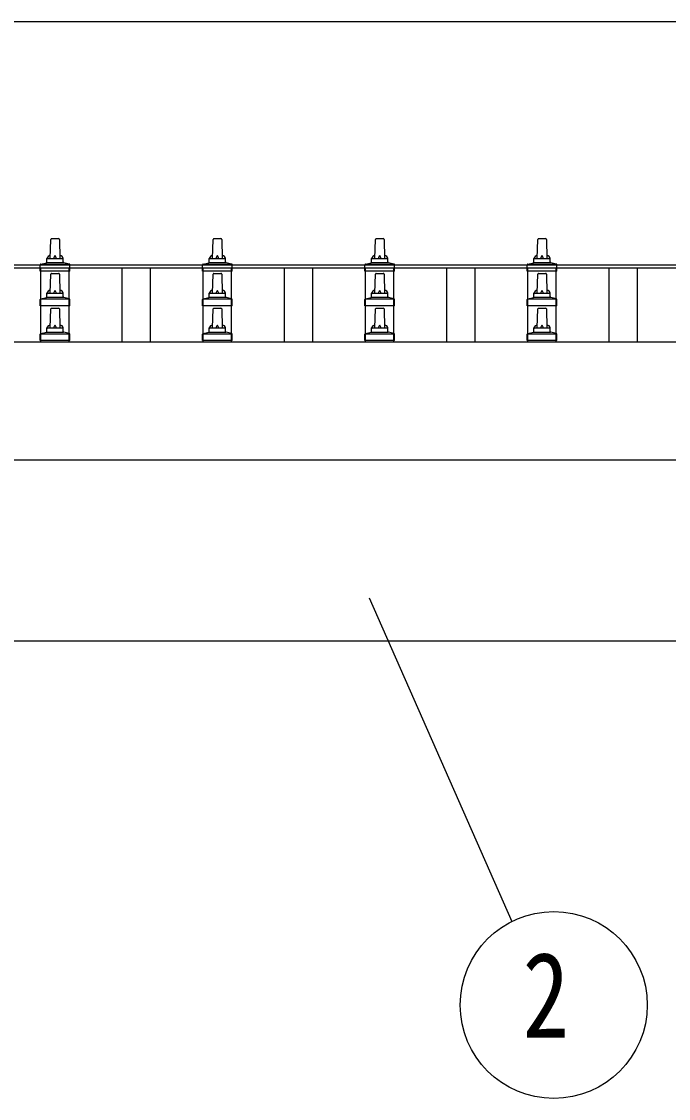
# Model space of a CAD drawing. Units: millimetres, scale not verified. Extents: x -16820 to 16820, y -11880 to 11880.
# Drawn here: x -13813 to -13016, y -2264 to -936 of the extents above; entities that cross this region are included whole.
import ezdxf
from ezdxf.enums import TextEntityAlignment as Align

# ---------------------------------------------------------------- set-up
doc = ezdxf.new("R2010")
doc.units = ezdxf.units.MM
doc.header["$LTSCALE"] = 50
for name, color, linetype in [('0-5_YKK_13', 4, 'Continuous'), ('0-6_YKK_A1', 4, 'Continuous'), ('0-7_YKK_D', 6, 'Continuous')]:
    doc.layers.add(name, color=color, linetype=linetype)
doc.styles.add('ＭＳ ゴシック', font='')
doc.styles.get('ＭＳ ゴシック').set_extended_font_data('MS Gothic')

msp = doc.modelspace()

# ---------------------------------------------------------------- linework, layer by layer
at = {"layer": '0-5_YKK_13'}
for p, q in [((-13777.42, -1227.88), (-13776.69, -1204.36)), ((-13775.69, -1203.38), (-13767.15, -1203.38)), ((-13766.15, -1204.36), (-13765.42, -1227.88)), ((-13577.42, -1227.88), (-13576.69, -1204.36)), ((-13575.69, -1203.38), (-13567.15, -1203.38)), ((-13566.15, -1204.36), (-13565.42, -1227.88)), ((-13377.42, -1227.88), (-13376.69, -1204.36)), ((-13375.69, -1203.38), (-13367.15, -1203.38)), ((-13366.15, -1204.36), (-13365.42, -1227.88)), ((-13177.42, -1227.88), (-13176.69, -1204.36)), ((-13175.69, -1203.38), (-13167.15, -1203.38)), ((-13166.15, -1204.36), (-13165.42, -1227.88)), ((-13789.29, -1234.88), (-13753.55, -1234.88)), ((-13788.91, -1234.7), (-13782.19, -1233.07)), ((-13781.8, -1232.88), (-13761.04, -1232.88)), ((-13781.42, -1232.1), (-13781.42, -1227.88)), ((-13780.42, -1227.88), (-13762.42, -1227.88)), ((-13761.42, -1232.1), (-13761.42, -1227.88)), ((-13753.94, -1234.7), (-13760.66, -1233.07)), ((-13589.29, -1234.88), (-13553.55, -1234.88)), ((-13588.91, -1234.7), (-13582.19, -1233.07)), ((-13581.8, -1232.88), (-13561.04, -1232.88)), ((-13581.42, -1232.1), (-13581.42, -1227.88)), ((-13580.42, -1227.88), (-13562.42, -1227.88)), ((-13561.42, -1232.1), (-13561.42, -1227.88)), ((-13553.94, -1234.7), (-13560.66, -1233.07)), ((-13389.29, -1234.88), (-13353.55, -1234.88)), ((-13388.91, -1234.7), (-13382.19, -1233.07)), ((-13381.8, -1232.88), (-13361.04, -1232.88)), ((-13381.42, -1232.1), (-13381.42, -1227.88)), ((-13380.42, -1227.88), (-13362.42, -1227.88)), ((-13361.42, -1232.1), (-13361.42, -1227.88)), ((-13353.94, -1234.7), (-13360.66, -1233.07)), ((-13189.29, -1234.88), (-13153.55, -1234.88)), ((-13188.91, -1234.7), (-13182.19, -1233.07)), ((-13181.8, -1232.88), (-13161.04, -1232.88)), ((-13181.42, -1232.1), (-13181.42, -1227.88)), ((-13180.42, -1227.88), (-13162.42, -1227.88)), ((-13161.42, -1232.1), (-13161.42, -1227.88)), ((-13153.94, -1234.7), (-13160.66, -1233.07)), ((-13789.67, -1243.38), (-13789.67, -1235.67)), ((-13753.17, -1243.38), (-13789.67, -1243.38)), ((-13777.42, -1270.74), (-13776.69, -1247.21)), ((-13775.69, -1246.24), (-13767.15, -1246.24)), ((-13766.15, -1247.21), (-13765.42, -1270.74)), ((-13753.17, -1243.38), (-13753.17, -1235.67)), ((-13589.67, -1243.38), (-13589.67, -1235.67)), ((-13553.17, -1243.38), (-13589.67, -1243.38)), ((-13577.42, -1270.74), (-13576.69, -1247.21)), ((-13575.69, -1246.24), (-13567.15, -1246.24)), ((-13566.15, -1247.21), (-13565.42, -1270.74)), ((-13553.17, -1243.38), (-13553.17, -1235.67)), ((-13389.67, -1243.38), (-13389.67, -1235.67)), ((-13353.17, -1243.38), (-13389.67, -1243.38)), ((-13377.42, -1270.74), (-13376.69, -1247.21)), ((-13375.69, -1246.24), (-13367.15, -1246.24)), ((-13366.15, -1247.21), (-13365.42, -1270.74)), ((-13353.17, -1243.38), (-13353.17, -1235.67)), ((-13189.67, -1243.38), (-13189.67, -1235.67)), ((-13153.17, -1243.38), (-13189.67, -1243.38)), ((-13177.42, -1270.74), (-13176.69, -1247.21)), ((-13175.69, -1246.24), (-13167.15, -1246.24)), ((-13166.15, -1247.21), (-13165.42, -1270.74)), ((-13153.17, -1243.38), (-13153.17, -1235.67)), ((-13781.42, -1274.95), (-13781.42, -1270.74)), ((-13780.42, -1270.74), (-13762.42, -1270.74)), ((-13761.42, -1274.95), (-13761.42, -1270.74)), ((-13581.42, -1274.95), (-13581.42, -1270.74)), ((-13580.42, -1270.74), (-13562.42, -1270.74)), ((-13561.42, -1274.95), (-13561.42, -1270.74)), ((-13381.42, -1274.95), (-13381.42, -1270.74)), ((-13380.42, -1270.74), (-13362.42, -1270.74)), ((-13361.42, -1274.95), (-13361.42, -1270.74)), ((-13181.42, -1274.95), (-13181.42, -1270.74)), ((-13180.42, -1270.74), (-13162.42, -1270.74)), ((-13161.42, -1274.95), (-13161.42, -1270.74)), ((-13789.67, -1286.24), (-13789.67, -1278.53)), ((-13753.17, -1286.24), (-13789.67, -1286.24)), ((-13789.29, -1277.74), (-13753.55, -1277.74)), ((-13788.91, -1277.55), (-13782.19, -1275.92)), ((-13781.8, -1275.74), (-13761.04, -1275.74)), ((-13753.94, -1277.55), (-13760.66, -1275.92)), ((-13753.17, -1286.24), (-13753.17, -1278.53)), ((-13589.67, -1286.24), (-13589.67, -1278.53)), ((-13553.17, -1286.24), (-13589.67, -1286.24)), ((-13589.29, -1277.74), (-13553.55, -1277.74)), ((-13588.91, -1277.55), (-13582.19, -1275.92)), ((-13581.8, -1275.74), (-13561.04, -1275.74)), ((-13553.94, -1277.55), (-13560.66, -1275.92)), ((-13553.17, -1286.24), (-13553.17, -1278.53)), ((-13389.67, -1286.24), (-13389.67, -1278.53)), ((-13353.17, -1286.24), (-13389.67, -1286.24)), ((-13389.29, -1277.74), (-13353.55, -1277.74)), ((-13388.91, -1277.55), (-13382.19, -1275.92)), ((-13381.8, -1275.74), (-13361.04, -1275.74)), ((-13353.94, -1277.55), (-13360.66, -1275.92)), ((-13353.17, -1286.24), (-13353.17, -1278.53)), ((-13189.67, -1286.24), (-13189.67, -1278.53)), ((-13153.17, -1286.24), (-13189.67, -1286.24)), ((-13189.29, -1277.74), (-13153.55, -1277.74)), ((-13188.91, -1277.55), (-13182.19, -1275.92)), ((-13181.8, -1275.74), (-13161.04, -1275.74)), ((-13153.94, -1277.55), (-13160.66, -1275.92)), ((-13153.17, -1286.24), (-13153.17, -1278.53)), ((-13777.42, -1313.6), (-13776.69, -1290.07)), ((-13775.69, -1289.1), (-13767.15, -1289.1)), ((-13766.15, -1290.07), (-13765.42, -1313.6)), ((-13577.42, -1313.6), (-13576.69, -1290.07)), ((-13575.69, -1289.1), (-13567.15, -1289.1)), ((-13566.15, -1290.07), (-13565.42, -1313.6)), ((-13377.42, -1313.6), (-13376.69, -1290.07)), ((-13375.69, -1289.1), (-13367.15, -1289.1)), ((-13366.15, -1290.07), (-13365.42, -1313.6)), ((-13177.42, -1313.6), (-13176.69, -1290.07)), ((-13175.69, -1289.1), (-13167.15, -1289.1)), ((-13166.15, -1290.07), (-13165.42, -1313.6)), ((-13781.42, -1317.81), (-13781.42, -1313.6)), ((-13780.42, -1313.6), (-13762.42, -1313.6)), ((-13761.42, -1317.81), (-13761.42, -1313.6)), ((-13581.42, -1317.81), (-13581.42, -1313.6)), ((-13580.42, -1313.6), (-13562.42, -1313.6)), ((-13561.42, -1317.81), (-13561.42, -1313.6)), ((-13381.42, -1317.81), (-13381.42, -1313.6)), ((-13380.42, -1313.6), (-13362.42, -1313.6)), ((-13361.42, -1317.81), (-13361.42, -1313.6)), ((-13181.42, -1317.81), (-13181.42, -1313.6)), ((-13180.42, -1313.6), (-13162.42, -1313.6)), ((-13161.42, -1317.81), (-13161.42, -1313.6)), ((-13789.67, -1329.1), (-13789.67, -1321.38)), ((-13789.29, -1320.6), (-13753.55, -1320.6)), ((-13788.91, -1320.41), (-13782.19, -1318.78)), ((-13781.8, -1318.6), (-13761.04, -1318.6)), ((-13753.94, -1320.41), (-13760.66, -1318.78)), ((-13753.17, -1329.1), (-13753.17, -1321.38)), ((-13589.67, -1329.1), (-13589.67, -1321.38)), ((-13589.29, -1320.6), (-13553.55, -1320.6)), ((-13588.91, -1320.41), (-13582.19, -1318.78)), ((-13581.8, -1318.6), (-13561.04, -1318.6)), ((-13553.94, -1320.41), (-13560.66, -1318.78)), ((-13553.17, -1329.1), (-13553.17, -1321.38)), ((-13389.67, -1329.1), (-13389.67, -1321.38)), ((-13389.29, -1320.6), (-13353.55, -1320.6)), ((-13388.91, -1320.41), (-13382.19, -1318.78)), ((-13381.8, -1318.6), (-13361.04, -1318.6)), ((-13353.94, -1320.41), (-13360.66, -1318.78)), ((-13353.17, -1329.1), (-13353.17, -1321.38)), ((-13189.67, -1329.1), (-13189.67, -1321.38)), ((-13189.29, -1320.6), (-13153.55, -1320.6)), ((-13188.91, -1320.41), (-13182.19, -1318.78)), ((-13181.8, -1318.6), (-13161.04, -1318.6)), ((-13153.94, -1320.41), (-13160.66, -1318.78)), ((-13153.17, -1329.1), (-13153.17, -1321.38)), ((-13753.17, -1329.1), (-13789.67, -1329.1)), ((-13553.17, -1329.1), (-13589.67, -1329.1)), ((-13353.17, -1329.1), (-13389.67, -1329.1)), ((-13153.17, -1329.1), (-13189.67, -1329.1))]:
    msp.add_line(p, q, dxfattribs=at)
for centre, radius, start, end in [((-13775.69, -1204.38), 1, 90, 178.60509), ((-13767.15, -1204.38), 1, 1.39491, 90), ((-13575.69, -1204.38), 1, 90, 178.60509), ((-13567.15, -1204.38), 1, 1.39491, 90), ((-13375.69, -1204.38), 1, 90, 178.60509), ((-13367.15, -1204.38), 1, 1.39491, 90), ((-13175.69, -1204.38), 1, 90, 178.60509), ((-13167.15, -1204.38), 1, 1.39491, 90), ((-13788.67, -1235.67), 1, 103.62699, 180), ((-13782.42, -1232.1), 1, 283.62699, 0), ((-13777.34, -1228.52), 4.13, 90, 171.17633), ((-13780.42, -1228.88), 1, 90, 180), ((-13768.09, -1227.88), 4.83, 133.60282, 180), ((-13774.75, -1227.88), 4.83, 0, 46.39718), ((-13765.51, -1228.52), 4.13, 8.82367, 90), ((-13762.42, -1228.88), 1, 0, 90), ((-13760.42, -1232.1), 1, 180, 256.37301), ((-13754.17, -1235.67), 1, 0, 76.37301), ((-13588.67, -1235.67), 1, 103.62699, 180), ((-13582.42, -1232.1), 1, 283.62699, 0), ((-13577.34, -1228.52), 4.13, 90, 171.17633), ((-13580.42, -1228.88), 1, 90, 180), ((-13568.09, -1227.88), 4.83, 133.60282, 180), ((-13574.75, -1227.88), 4.83, 0, 46.39718), ((-13565.51, -1228.52), 4.13, 8.82367, 90), ((-13562.42, -1228.88), 1, 0, 90), ((-13560.42, -1232.1), 1, 180, 256.37301), ((-13554.17, -1235.67), 1, 0, 76.37301), ((-13388.67, -1235.67), 1, 103.62699, 180), ((-13382.42, -1232.1), 1, 283.62699, 0), ((-13377.34, -1228.52), 4.13, 90, 171.17633), ((-13380.42, -1228.88), 1, 90, 180), ((-13368.09, -1227.88), 4.83, 133.60282, 180), ((-13374.75, -1227.88), 4.83, 0, 46.39718), ((-13365.51, -1228.52), 4.13, 8.82367, 90), ((-13362.42, -1228.88), 1, 0, 90), ((-13360.42, -1232.1), 1, 180, 256.37301), ((-13354.17, -1235.67), 1, 0, 76.37301), ((-13188.67, -1235.67), 1, 103.62699, 180), ((-13182.42, -1232.1), 1, 283.62699, 0), ((-13177.34, -1228.52), 4.13, 90, 171.17633), ((-13180.42, -1228.88), 1, 90, 180), ((-13168.09, -1227.88), 4.83, 133.60282, 180), ((-13174.75, -1227.88), 4.83, 0, 46.39718), ((-13165.51, -1228.52), 4.13, 8.82367, 90), ((-13162.42, -1228.88), 1, 0, 90), ((-13160.42, -1232.1), 1, 180, 256.37301), ((-13154.17, -1235.67), 1, 0, 76.37301), ((-13775.69, -1247.24), 1, 90, 178.60509), ((-13767.15, -1247.24), 1, 1.39491, 90), ((-13575.69, -1247.24), 1, 90, 178.60509), ((-13567.15, -1247.24), 1, 1.39491, 90), ((-13375.69, -1247.24), 1, 90, 178.60509), ((-13367.15, -1247.24), 1, 1.39491, 90), ((-13175.69, -1247.24), 1, 90, 178.60509), ((-13167.15, -1247.24), 1, 1.39491, 90), ((-13777.34, -1271.37), 4.13, 90, 171.17633), ((-13780.42, -1271.74), 1, 90, 180), ((-13768.09, -1270.74), 4.83, 133.60282, 180), ((-13774.75, -1270.74), 4.83, 0, 46.39718), ((-13765.51, -1271.37), 4.13, 8.82367, 90), ((-13762.42, -1271.74), 1, 0, 90), ((-13577.34, -1271.37), 4.13, 90, 171.17633), ((-13580.42, -1271.74), 1, 90, 180), ((-13568.09, -1270.74), 4.83, 133.60282, 180), ((-13574.75, -1270.74), 4.83, 0, 46.39718), ((-13565.51, -1271.37), 4.13, 8.82367, 90), ((-13562.42, -1271.74), 1, 0, 90), ((-13377.34, -1271.37), 4.13, 90, 171.17633), ((-13380.42, -1271.74), 1, 90, 180), ((-13368.09, -1270.74), 4.83, 133.60282, 180), ((-13374.75, -1270.74), 4.83, 0, 46.39718), ((-13365.51, -1271.37), 4.13, 8.82367, 90), ((-13362.42, -1271.74), 1, 0, 90), ((-13177.34, -1271.37), 4.13, 90, 171.17633), ((-13180.42, -1271.74), 1, 90, 180), ((-13168.09, -1270.74), 4.83, 133.60282, 180), ((-13174.75, -1270.74), 4.83, 0, 46.39718), ((-13165.51, -1271.37), 4.13, 8.82367, 90), ((-13162.42, -1271.74), 1, 0, 90), ((-13788.67, -1278.53), 1, 103.62699, 180), ((-13782.42, -1274.95), 1, 283.62699, 0), ((-13760.42, -1274.95), 1, 180, 256.37301), ((-13754.17, -1278.53), 1, 0, 76.37301), ((-13588.67, -1278.53), 1, 103.62699, 180), ((-13582.42, -1274.95), 1, 283.62699, 0), ((-13560.42, -1274.95), 1, 180, 256.37301), ((-13554.17, -1278.53), 1, 0, 76.37301), ((-13388.67, -1278.53), 1, 103.62699, 180), ((-13382.42, -1274.95), 1, 283.62699, 0), ((-13360.42, -1274.95), 1, 180, 256.37301), ((-13354.17, -1278.53), 1, 0, 76.37301), ((-13188.67, -1278.53), 1, 103.62699, 180), ((-13182.42, -1274.95), 1, 283.62699, 0), ((-13160.42, -1274.95), 1, 180, 256.37301), ((-13154.17, -1278.53), 1, 0, 76.37301), ((-13775.69, -1290.1), 1, 90, 178.60509), ((-13767.15, -1290.1), 1, 1.39491, 90), ((-13575.69, -1290.1), 1, 90, 178.60509), ((-13567.15, -1290.1), 1, 1.39491, 90), ((-13375.69, -1290.1), 1, 90, 178.60509), ((-13367.15, -1290.1), 1, 1.39491, 90), ((-13175.69, -1290.1), 1, 90, 178.60509), ((-13167.15, -1290.1), 1, 1.39491, 90), ((-13777.34, -1314.23), 4.13, 90, 171.17633), ((-13780.42, -1314.6), 1, 90, 180), ((-13768.09, -1313.6), 4.83, 133.60282, 180), ((-13774.75, -1313.6), 4.83, 0, 46.39718), ((-13765.51, -1314.23), 4.13, 8.82367, 90), ((-13762.42, -1314.6), 1, 0, 90), ((-13577.34, -1314.23), 4.13, 90, 171.17633), ((-13580.42, -1314.6), 1, 90, 180), ((-13568.09, -1313.6), 4.83, 133.60282, 180), ((-13574.75, -1313.6), 4.83, 0, 46.39718), ((-13565.51, -1314.23), 4.13, 8.82367, 90), ((-13562.42, -1314.6), 1, 0, 90), ((-13377.34, -1314.23), 4.13, 90, 171.17633), ((-13380.42, -1314.6), 1, 90, 180), ((-13368.09, -1313.6), 4.83, 133.60282, 180), ((-13374.75, -1313.6), 4.83, 0, 46.39718), ((-13365.51, -1314.23), 4.13, 8.82367, 90), ((-13362.42, -1314.6), 1, 0, 90), ((-13177.34, -1314.23), 4.13, 90, 171.17633), ((-13180.42, -1314.6), 1, 90, 180), ((-13168.09, -1313.6), 4.83, 133.60282, 180), ((-13174.75, -1313.6), 4.83, 0, 46.39718), ((-13165.51, -1314.23), 4.13, 8.82367, 90), ((-13162.42, -1314.6), 1, 0, 90), ((-13788.67, -1321.38), 1, 103.62699, 180), ((-13782.42, -1317.81), 1, 283.62699, 0), ((-13760.42, -1317.81), 1, 180, 256.37301), ((-13754.17, -1321.38), 1, 0, 76.37301), ((-13588.67, -1321.38), 1, 103.62699, 180), ((-13582.42, -1317.81), 1, 283.62699, 0), ((-13560.42, -1317.81), 1, 180, 256.37301), ((-13554.17, -1321.38), 1, 0, 76.37301), ((-13388.67, -1321.38), 1, 103.62699, 180), ((-13382.42, -1317.81), 1, 283.62699, 0), ((-13360.42, -1317.81), 1, 180, 256.37301), ((-13354.17, -1321.38), 1, 0, 76.37301), ((-13188.67, -1321.38), 1, 103.62699, 180), ((-13182.42, -1317.81), 1, 283.62699, 0), ((-13160.42, -1317.81), 1, 180, 256.37301), ((-13154.17, -1321.38), 1, 0, 76.37301)]:
    msp.add_arc(centre, radius, start, end, dxfattribs=at)
at = {"layer": '0-6_YKK_A1'}
for p, q in [((-14594.42, -1235.68), (-6748.42, -1235.68)), ((-14594.42, -1239.27), (-6748.42, -1239.27)), ((-13788.92, -1330.76), (-13788.92, -1239.27)), ((-13753.92, -1330.76), (-13753.92, -1239.27)), ((-13688.92, -1330.76), (-13688.92, -1239.27)), ((-13653.92, -1330.76), (-13653.92, -1239.27)), ((-13588.92, -1330.76), (-13588.92, -1239.27)), ((-13553.92, -1330.76), (-13553.92, -1239.27)), ((-13488.92, -1330.76), (-13488.92, -1239.27)), ((-13453.92, -1330.76), (-13453.92, -1239.27)), ((-13388.92, -1330.76), (-13388.92, -1239.27)), ((-13353.92, -1330.76), (-13353.92, -1239.27)), ((-13288.92, -1330.76), (-13288.92, -1239.27)), ((-13253.92, -1330.76), (-13253.92, -1239.27)), ((-13188.92, -1330.76), (-13188.92, -1239.27)), ((-13153.92, -1330.76), (-13153.92, -1239.27)), ((-13088.92, -1330.76), (-13088.92, -1239.27)), ((-13053.92, -1330.76), (-13053.92, -1239.27)), ((-14589.72, -1330.76), (-8581.42, -1330.76)), ((-8581.42, -1476.42), (-14589.72, -1476.42)), ((-8586.42, -1700), (-14477.92, -1700))]:
    msp.add_line(p, q, dxfattribs=at)
at = {"layer": '0-7_YKK_D'}
for p, q in [((-14406.42, -935.68), (-6936.42, -935.68)), ((-13384.63, -1646.17), (-13208.82, -2045.63))]:
    msp.add_line(p, q, dxfattribs=at)
msp.add_circle((-13157.02, -2148.53), 115.2, dxfattribs=at)

# ---------------------------------------------------------------- texts
at = {"layer": '0-7_YKK_D', "style": 'ＭＳ ゴシック', "width": 0.8}
msp.add_text('2', height=105.6, dxfattribs=at).set_placement((-13195.42, -2220.53), align=Align.BOTTOM_LEFT)

doc.saveas('drawing.dxf')
